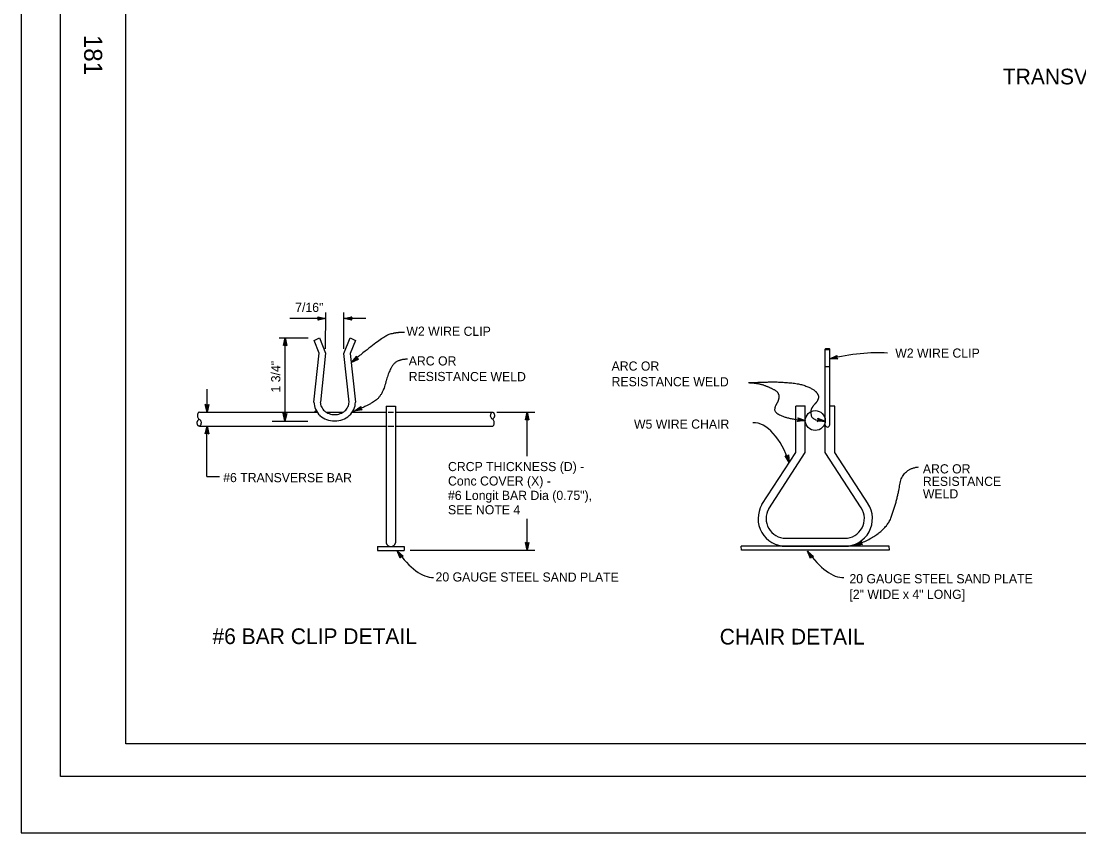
# Model space of a CAD drawing. Extents: x -893 to 867, y -474 to 712.
# Drawn here: x -893 to -86, y -474 to 146 of the extents above; entities that cross this region are included whole.
import ezdxf

# ---------------------------------------------------------------- set-up
doc = ezdxf.new("R2010")
doc.units = 0
for name, color, linetype in [('border_PLOTTING-ELEMENTS', 7, 'Continuous'), ('border_rw_22x34_Cut_Lines', 7, 'Continuous'), ('border_SHEET', 7, 'Continuous'), ('border_WITHIN-BORDER-anno', 7, 'Continuous'), ('rd_PAVEMENT-anno', 7, 'Continuous'), ('STR_Misc Steel A', 7, 'Continuous'), ('STR_Misc Steel B', 7, 'Continuous'), ('STR_Misc Steel C', 7, 'Continuous'), ('STR_Misc Steel D', 7, 'Continuous'), ('STR_Reinforcement A', 7, 'Continuous')]:
    doc.layers.add(name, color=color, linetype=linetype)

msp = doc.modelspace()

# ---------------------------------------------------------------- linework, layer by layer
at = {"layer": 'border_PLOTTING-ELEMENTS'}
for points in [[(-893.46, -474.04), (866.54, -474.04), (866.54, 711.96), (-893.46, 711.96)], [(-863.46, 668.96), (836.54, 668.96), (836.54, -431.04), (-863.46, -431.04)]]:
    msp.add_lwpolyline(points, close=True, dxfattribs=at)
at = {"layer": 'border_rw_22x34_Cut_Lines'}
msp.add_lwpolyline([(-863.46, 668.96), (836.54, 668.96), (836.54, -431.04), (-863.46, -431.04)], close=True, dxfattribs=at)
at = {"layer": 'border_SHEET'}
for p, q in [((-813.46, -406.05), (-813.46, 643.95)), ((811.54, -406.05), (-813.46, -406.05))]:
    msp.add_line(p, q, dxfattribs=at)
at = {"layer": 'rd_PAVEMENT-anno'}
for p, q in [((-660.99, -104.51), (-660.94, -76.82)), ((-647.06, -104.53), (-647.01, -76.85)), ((-660.95, -81.4), (-688.45, -81.35)), ((-662.95, -81.39), (-661.95, -81.4)), ((-630.36, -81.45), (-647.02, -81.42)), ((-645.02, -81.42), (-646.02, -81.42)), ((-696.6, -96.12), (-674.39, -96.16)), ((-691.95, -159.66), (-691.95, -96.16)), ((-751.56, -152.98), (-751.53, -135.21)), ((-751.56, -151.98), (-751.55, -150.98)), ((-530.38, -152.97), (-501.33, -152.97)), ((-507.17, -186.47), (-507.17, -152.97)), ((-701.76, -159.64), (-674.5, -159.69)), ((-751.64, -202.08), (-751.58, -163.53)), ((-751.58, -164.94), (-751.58, -163.94)), ((-751.64, -202.08), (-741.94, -202.1)), ((-507.17, -258.36), (-507.17, -234.38)), ((-596.39, -258.36), (-501.33, -258.36))]:
    msp.add_line(p, q, dxfattribs=at)
for points in [[(-666.85, -80.07), (-660.95, -81.4), (-666.85, -82.7), (-666.64, -82.35), (-662.31, -81.4), (-666.64, -80.42), (-666.43, -80.77), (-663.66, -81.39), (-666.43, -82), (-666.22, -81.65), (-665.02, -81.39), (-666.22, -81.12), (-666.06, -81.39), (-666.85, -82.7), (-666.06, -81.39)], [(-641.12, -82.75), (-647.02, -81.42), (-641.11, -80.12), (-641.32, -80.47), (-645.65, -81.42), (-641.32, -82.4), (-641.53, -82.05), (-644.3, -81.43), (-641.53, -80.82), (-641.74, -81.17), (-642.94, -81.43), (-641.74, -81.7), (-641.9, -81.43), (-641.11, -80.12), (-641.9, -81.43)], [(-693.28, -102.06), (-691.95, -96.16), (-690.65, -102.06), (-691, -101.85), (-691.95, -97.53), (-692.93, -101.85), (-692.58, -101.64), (-691.96, -98.88), (-691.35, -101.64), (-691.7, -101.43), (-691.96, -100.24), (-692.23, -101.44), (-691.96, -101.27), (-690.65, -102.06), (-691.96, -101.27)], [(-637.53, -110.25), (-641.4, -114.9), (-635.93, -112.32), (-636.31, -112.18), (-640.31, -114.07), (-637.48, -110.65), (-637.44, -111.05), (-639.25, -113.24), (-636.68, -112.03), (-637.06, -111.88), (-638.17, -112.4), (-637.39, -111.46), (-637.35, -111.77), (-635.93, -112.32), (-637.35, -111.77)], [(-270.07, -112.23), (-276.12, -112.15), (-270.61, -109.66), (-270.74, -110.05), (-274.78, -111.87), (-270.35, -111.93), (-270.62, -111.64), (-273.46, -111.6), (-270.88, -110.43), (-271.01, -110.82), (-272.13, -111.32), (-270.9, -111.34), (-271.11, -111.1), (-270.61, -109.66), (-271.11, -111.1)], [(-750.23, -147.08), (-751.56, -152.98), (-752.86, -147.07), (-752.51, -147.28), (-751.56, -151.61), (-750.58, -147.28), (-750.93, -147.49), (-751.55, -150.26), (-752.16, -147.49), (-751.81, -147.7), (-751.55, -148.9), (-751.28, -147.7), (-751.55, -147.86), (-752.86, -147.07), (-751.55, -147.86)], [(-633.02, -151.06), (-639.09, -152.05), (-634.02, -148.58), (-634.09, -148.99), (-637.8, -151.53), (-633.35, -150.81), (-633.68, -150.56), (-636.53, -151.02), (-634.15, -149.4), (-634.22, -149.8), (-635.24, -150.51), (-634.01, -150.31), (-634.27, -150.11), (-634.02, -148.58), (-634.27, -150.11)], [(-508.47, -158.83), (-507.14, -152.93), (-505.84, -158.84), (-506.19, -158.63), (-507.14, -154.3), (-508.12, -158.63), (-507.77, -158.42), (-507.15, -155.65), (-506.54, -158.42), (-506.89, -158.21), (-507.15, -157.01), (-507.42, -158.21), (-507.15, -158.05), (-505.84, -158.84), (-507.15, -158.05)], [(-690.73, -153.78), (-692.06, -159.68), (-693.36, -153.77), (-693.01, -153.98), (-692.06, -158.31), (-691.08, -153.99), (-691.43, -154.19), (-692.06, -156.96), (-692.66, -154.19), (-692.31, -154.4), (-692.05, -155.6), (-691.78, -154.4), (-692.05, -154.56), (-693.36, -153.77), (-692.05, -154.56)], [(-300.46, -157.3), (-294.77, -159.36), (-300.8, -159.91), (-300.55, -159.59), (-296.13, -159.19), (-300.3, -157.67), (-300.14, -158.04), (-297.47, -159.01), (-300.29, -159.27), (-300.04, -158.95), (-298.82, -158.84), (-299.98, -158.42), (-299.85, -158.71), (-300.8, -159.91), (-299.85, -158.71)], [(-285.16, -157.53), (-279.57, -159.86), (-285.62, -160.12), (-285.35, -159.81), (-280.92, -159.63), (-285.01, -157.91), (-284.87, -158.29), (-282.25, -159.39), (-285.08, -159.51), (-284.81, -159.2), (-283.59, -159.15), (-284.72, -158.67), (-284.61, -158.97), (-285.62, -160.12), (-284.61, -158.97)], [(-752.9, -169.41), (-751.57, -163.51), (-750.28, -169.42), (-750.62, -169.21), (-751.57, -164.88), (-752.55, -169.2), (-752.2, -169), (-751.58, -166.23), (-750.97, -169), (-751.32, -168.79), (-751.58, -167.59), (-751.85, -168.79), (-751.58, -168.63), (-750.28, -169.42), (-751.58, -168.63)], [(-307.69, -185.38), (-307.21, -191.42), (-310.21, -186.16), (-309.81, -186.26), (-307.62, -190.11), (-307.97, -185.69), (-308.24, -185.99), (-308.01, -188.82), (-309.41, -186.36), (-309.02, -186.45), (-308.41, -187.52), (-308.51, -186.29), (-308.72, -186.53), (-310.21, -186.16), (-308.72, -186.53)], [(-505.85, -252.45), (-507.17, -258.36), (-508.48, -252.45), (-508.13, -252.66), (-507.18, -256.99), (-506.2, -252.66), (-506.55, -252.87), (-507.17, -255.64), (-507.78, -252.87), (-507.43, -253.08), (-507.17, -254.28), (-506.9, -253.08), (-507.17, -253.24), (-508.48, -252.45), (-507.17, -253.24)], [(-251.14, -254.02), (-257.23, -254.84), (-252.06, -251.51), (-252.14, -251.92), (-255.93, -254.35), (-251.46, -253.76), (-251.78, -253.5), (-254.64, -253.88), (-252.22, -252.32), (-252.3, -252.73), (-253.34, -253.4), (-252.11, -253.24), (-252.35, -253.04), (-252.06, -251.51), (-252.35, -253.04)], [(-604.09, -264.34), (-606.35, -258.73), (-601.92, -262.85), (-602.33, -262.87), (-605.57, -259.85), (-603.92, -263.97), (-603.75, -263.6), (-604.81, -260.97), (-602.74, -262.9), (-603.14, -262.92), (-604.04, -262.09), (-603.58, -263.23), (-603.45, -262.94), (-601.92, -262.85), (-603.45, -262.94)], [(-290.8, -264.54), (-293.08, -258.93), (-288.64, -263.04), (-289.05, -263.07), (-292.3, -260.06), (-290.64, -264.17), (-290.47, -263.8), (-291.53, -261.17), (-289.46, -263.1), (-289.86, -263.12), (-290.76, -262.29), (-290.3, -263.43), (-290.17, -263.14), (-288.64, -263.04), (-290.17, -263.14)]]:
    msp.add_lwpolyline(points, close=True, dxfattribs=at)
for centre, major_axis, ratio, start_param, end_param in [((-273.5, -136.95), (68.65, 16.99), 0.349491, 0.839963, 1.522325), ((-326.7, -199.81), (10.16, -38.44), 0.529773, 1.649735, 3.040132), ((-594.54, -227.98), (-19.79, 50.24), 0.461443, 2.03714, 2.984724), ((-281.33, -228.17), (-19.88, 50.2), 0.461443, 2.03714, 2.984724)]:
    msp.add_ellipse(centre, major_axis=major_axis, ratio=ratio, start_param=start_param, end_param=end_param, dxfattribs=at)
for points in [[(-600.81, -91.98), (-607.52, -91.98), (-617.43, -95.18), (-641.4, -114.9)], [(-598.38, -112.49), (-606.57, -112.49), (-613.05, -121.83), (-617.24, -138.6), (-625.24, -146.61), (-639.09, -152.05)], [(-338.28, -130.35), (-324.73, -129.81), (-313.6, -129.81), (-298.99, -131.15), (-291.21, -134.1), (-286.78, -136.79), (-284.23, -140.94), (-285.84, -144.97), (-289.33, -148.59), (-290.81, -151.81), (-289.9, -159.08), (-279.57, -159.86)], [(-338.28, -130.35), (-330.63, -130.75), (-322.72, -133.57), (-315.21, -137.46), (-314.81, -143.36), (-318.16, -148.86), (-318.3, -153.28), (-307.3, -158.08), (-294.77, -159.36)], [(-257.23, -254.84), (-233.84, -246.2), (-224.37, -219.47), (-220.75, -196.35), (-208.49, -194.68)]]:
    msp.add_open_spline(points, degree=2, dxfattribs=at)
at = {"layer": 'STR_Misc Steel A'}
for p, q in [((-621.32, -255.45), (-621.33, -258.52)), ((-621.32, -255.45), (-601.04, -255.49)), ((-601.04, -255.49), (-601.05, -258.56)), ((-230.65, -255.28), (-343.71, -255.28)), ((-343.57, -258.36), (-343.71, -255.28)), ((-230.65, -258.36), (-343.57, -258.36)), ((-230.52, -258.36), (-230.65, -255.28)), ((-621.33, -258.52), (-601.05, -258.56))]:
    msp.add_line(p, q, dxfattribs=at)
at = {"layer": 'STR_Misc Steel B'}
for p, q in [((-614.83, -148.21), (-607.54, -148.22)), ((-614.83, -148.21), (-614.83, -252.72)), ((-607.54, -148.22), (-607.54, -252.72)), ((-302.08, -183.67), (-302.08, -148.24)), ((-294.79, -148.24), (-302.08, -148.24)), ((-294.79, -183.67), (-294.79, -148.12)), ((-272.28, -148.24), (-276.1, -148.24)), ((-272.28, -183.67), (-272.28, -148.24)), ((-279.58, -183.67), (-279.58, -162.72)), ((-327.92, -223.45), (-302.08, -183.67)), ((-322.7, -226.65), (-294.79, -183.67)), ((-252.09, -225.99), (-279.58, -183.67)), ((-246.85, -222.82), (-272.28, -183.67)), ((-309.93, -249.16), (-264.67, -249.16)), ((-310.02, -255.28), (-264.34, -255.28))]:
    msp.add_line(p, q, dxfattribs=at)
for centre, radius, start, end in [((-309.71, -234.16), 21.12, 149.54803, 270.00206), ((-264.67, -234.16), 21.12, 269.99794, 32.99892), ((-264.67, -234.16), 15, 269.99794, 32.99892), ((-309.71, -234.16), 15, 149.9633, 270.00206), ((-611.18, -251.68), 3.79, 195.92518, 344.07482)]:
    msp.add_arc(centre, radius, start, end, dxfattribs=at)
at = {"layer": 'STR_Misc Steel C'}
for p, q in [((-279.57, -162.77), (-279.57, -104.87)), ((-276.1, -148.24), (-276.1, -104.86)), ((-276.19, -118.25), (-279.49, -118.25)), ((-276.1, -162.52), (-276.1, -148.24))]:
    msp.add_line(p, q, dxfattribs=at)
for points in [[(-669.92, -145.26), (-665.87, -107.94), (-669.84, -98.05), (-665.77, -96.08), (-661, -107.95), (-665.04, -145.26)], [(-643.14, -145.3), (-647.06, -107.98), (-642.24, -96.12), (-638.18, -98.11), (-642.19, -107.98), (-638.27, -145.31)]]:
    msp.add_lwpolyline(points, dxfattribs=at)
for centre, radius, start, end in [((-656.89, -145.28), 13.03, 179.9, 204.46696), ((-656.83, -145.28), 8.22, 179.9, 205.50576), ((-651.36, -145.29), 8.22, 334.29424, 359.9), ((-651.3, -145.29), 13.03, 335.33304, 359.9), ((-655.53, -144.66), 14.52, 204.46696, 227.72024), ((-655.5, -144.65), 9.68, 205.50576, 229.0629), ((-654.64, -143.66), 10.99, 229.0629, 250.20223), ((-653.53, -143.66), 10.99, 289.59777, 310.7371), ((-652.68, -144.65), 9.68, 310.7371, 334.29424), ((-652.65, -144.67), 14.52, 312.07976, 335.33304), ((-654.66, -143.7), 15.82, 227.72024, 249.32792), ((-654.09, -142.19), 17.43, 249.32792, 269.9), ((-654.09, -142.11), 12.64, 250.20223, 269.9), ((-654.09, -142.19), 17.43, 269.9, 290.47208), ((-654.09, -142.11), 12.64, 269.9, 289.59777), ((-653.52, -143.7), 15.82, 290.47208, 312.07976), ((-277.85, -162.48), 1.75, 187.65913, 358.74762)]:
    msp.add_arc(centre, radius, start, end, dxfattribs=at)
msp.add_ellipse((-277.84, -104.8), major_axis=(-1.75, 0), ratio=0.352857, dxfattribs=at)
at = {"layer": 'STR_Misc Steel D'}
for centre, radius in [((-668.79, -152.29), 0.391), ((-668.79, -152.29), 0.31), ((-668.79, -152.29), 0.219), ((-668.79, -152.29), 0.115), ((-639.65, -152.45), 0.391), ((-639.65, -152.45), 0.31), ((-639.65, -152.45), 0.219), ((-639.65, -152.45), 0.115), ((-287.18, -159.31), 7.6), ((-316.39, -254.84), 0.391), ((-316.39, -254.84), 0.31), ((-316.39, -254.84), 0.219), ((-316.39, -254.84), 0.115), ((-257.85, -254.72), 0.391), ((-257.85, -254.72), 0.31), ((-257.85, -254.72), 0.219), ((-257.85, -254.72), 0.115)]:
    msp.add_circle(centre, radius, dxfattribs=at)
at = {"layer": 'STR_Reinforcement A'}
for p, q in [((-757.29, -152.96), (-667.79, -152.96)), ((-660.56, -152.96), (-647.64, -152.96)), ((-640.77, -152.96), (-614.83, -152.96)), ((-613.35, -152.96), (-609.17, -152.97)), ((-607.54, -152.97), (-533.6, -152.97)), ((-757.29, -163.53), (-614.83, -163.53)), ((-613.47, -163.53), (-608.93, -163.54)), ((-607.54, -163.54), (-533.6, -163.54))]:
    msp.add_line(p, q, dxfattribs=at)
for points in [[(-757.54, -152.96), (-757.69, -152.98), (-757.99, -153.1), (-758.24, -153.32), (-758.43, -153.58), (-758.61, -153.93), (-758.77, -154.4), (-758.88, -154.95), (-758.92, -155.43), (-758.91, -155.98), (-758.8, -156.52), (-758.6, -157.04), (-758.28, -157.56), (-758, -157.89), (-757.57, -158.26), (-757.09, -158.61), (-756.75, -158.97), (-756.4, -159.52), (-756.19, -160.09), (-756.11, -160.48), (-756.1, -161.15), (-756.16, -161.7), (-756.27, -162.18), (-756.4, -162.55), (-756.61, -162.94), (-756.87, -163.26), (-757.07, -163.42), (-757.29, -163.53), (-757.56, -163.54), (-757.84, -163.53), (-758.06, -163.41), (-758.24, -163.28), (-758.46, -163.02), (-758.65, -162.69), (-758.76, -162.44), (-758.89, -162.05), (-758.97, -161.62), (-759.02, -161.18), (-759.02, -160.82), (-758.97, -160.38), (-758.89, -160.03), (-758.75, -159.65), (-758.67, -159.46), (-758.51, -159.21), (-758.37, -159.01), (-758.13, -158.74), (-757.9, -158.53), (-757.72, -158.38), (-757.56, -158.27)], [(-533.6, -163.54), (-533.45, -163.52), (-533.15, -163.4), (-532.9, -163.18), (-532.71, -162.92), (-532.53, -162.57), (-532.37, -162.1), (-532.26, -161.55), (-532.22, -161.07), (-532.23, -160.53), (-532.34, -159.98), (-532.54, -159.46), (-532.86, -158.94), (-533.14, -158.61), (-533.57, -158.24), (-534.05, -157.89), (-534.39, -157.53), (-534.74, -156.98), (-534.95, -156.41), (-535.03, -156.03), (-535.04, -155.35), (-534.98, -154.8), (-534.87, -154.32), (-534.74, -153.95), (-534.53, -153.56), (-534.27, -153.24), (-534.07, -153.08), (-533.85, -152.97), (-533.58, -152.96), (-533.3, -152.98), (-533.08, -153.09), (-532.9, -153.23), (-532.68, -153.49), (-532.49, -153.81), (-532.38, -154.06), (-532.25, -154.45), (-532.17, -154.89), (-532.12, -155.33), (-532.12, -155.68), (-532.16, -156.13), (-532.25, -156.47), (-532.39, -156.86), (-532.47, -157.04), (-532.63, -157.29), (-532.77, -157.49), (-533.01, -157.77), (-533.24, -157.98), (-533.42, -158.12), (-533.58, -158.23)]]:
    msp.add_lwpolyline(points, dxfattribs=at)

# ---------------------------------------------------------------- texts
at = {"layer": 'border_WITHIN-BORDER-anno'}
msp.add_text('181', height=13.779, rotation=270, dxfattribs=at).set_placement((-845.36, 135.16))
at = {"layer": 'rd_PAVEMENT-anno'}
for s, height, p in [('TRANSVERSE BAR ASSEMBLY', 12, (-144.01, 97.32)), ('W2 WIRE CLIP', 7, (-226.12, -111.29)), ('W5 WIRE CHAIR', 7, (-425.6, -165.5)), ('CRCP THICKNESS (D) -', 6.9999, (-567.58, -197.9)), ('ARC OR', 7, (-205.06, -199.66)), ('Conc COVER (X) -', 6.9999, (-567.58, -208.9)), ('RESISTANCE', 7, (-205.06, -209.19)), ('#6 Longit BAR Dia (0.75"),', 6.9999, (-567.58, -219.9)), ('WELD', 7, (-205.06, -218.71)), ('SEE NOTE 4', 7, (-567.58, -230.9)), ('20 GAUGE STEEL SAND PLATE', 7, (-261.1, -283.52)), ('[2" WIDE x 4" LONG]', 7, (-261.1, -295.41)), ('#6 BAR CLIP DETAIL', 12, (-747.4, -329.94)), ('CHAIR DETAIL', 12, (-360.14, -330.26))]:
    msp.add_text(s, height=height, dxfattribs=at).set_placement(p)
for s, rotation, p in [('7/16"', 359.9, (-684.25, -76.39)), ('W2 WIRE CLIP', 359.9, (-599.38, -94.53)), ('ARC OR', 359.9, (-597.56, -117.21)), ('1 3/4"', 89.9, (-695.59, -137.91)), ('ARC OR', 359.9, (-442.69, -121.14)), ('RESISTANCE WELD', 359.9, (-597.58, -129.11)), ('RESISTANCE WELD', 359.9, (-442.71, -133.04)), ('#6 TRANSVERSE BAR', 359.9, (-739.23, -206.29)), ('20 GAUGE STEEL SAND PLATE', 359.9, (-577.1, -282.13))]:
    msp.add_text(s, height=7, rotation=rotation, dxfattribs=at).set_placement(p)

doc.saveas('drawing.dxf')
